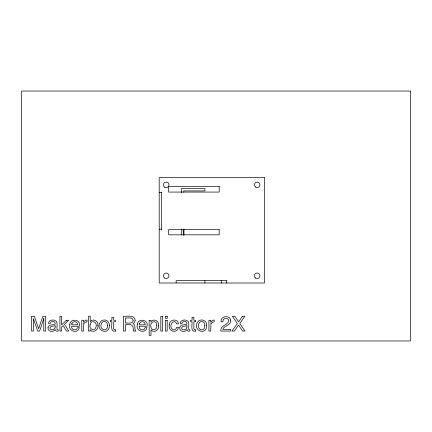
<?xml version="1.0" encoding="UTF-8"?>
<svg xmlns="http://www.w3.org/2000/svg" width="432" height="432" viewBox="0 0 432 432"><rect width="100%" height="100%" fill="white"/><g stroke="black" fill="none" stroke-linecap="round" stroke-linejoin="round"><path stroke-width="0.65" d="M183.816 235.111L183.816 229.127L183.816 235.224M159.197 192.451L161.541 192.451M159.197 229.187L161.541 229.187M226.606 280.654L176.143 280.654L176.143 282.998M226.514 280.654L226.514 282.998M221.238 280.654L221.238 282.998M204.914 280.654L204.914 282.998M183.816 192.267L183.816 190.922L204.914 190.922L204.914 188.579L181.472 188.579L181.472 192.607M181.472 228.847L181.472 234.889M161.541 192.078L161.541 229.657M43.826 318.584L43.783 331.052L45.689 331.052L45.689 316.273L42.849 316.273L38.632 328.768L34.387 316.273L31.52 316.273L31.52 331.052L33.431 331.052L33.377 318.584L37.627 331.052L39.609 331.052L43.826 318.584M156.805 325.598C157.891 329.594 151.535 331.711 151 327.197C148.964 321.629 157.081 319.054 156.805 325.598M90.164 324.572C88.29 328.752 94.916 332.197 95.899 327.272C98.075 322.466 91.228 318.859 90.164 324.572M97.934 325.458C98.782 329.74 92.934 333.785 90.115 329.675L90.115 331.052L88.447 331.052L88.447 316.219L90.207 316.219L90.207 321.586C92.956 317.925 98.788 321.181 97.934 325.458M109.355 325.436C109.28 336.712 94.003 329.875 100.694 321.575A4.45 4.45 0 0 1 103.291 320.063C106.537 319.253 109.717 322.137 109.355 325.436M169.279 324.621C168.107 328.666 172.292 333.077 176.261 330.809A3.699 3.699 0 0 0 177.892 329.092L178.416 327.24L176.656 327.24C176.445 328.86 174.938 330.178 173.275 329.746A2.219 2.219 0 0 1 171.806 328.709C168.464 325.048 174.647 317.99 176.656 323.897L178.416 323.897C178.346 318.13 169.101 319.205 169.279 324.621M206.728 325.436C206.647 336.712 191.371 329.875 198.061 321.575A4.45 4.45 0 0 1 200.664 320.063C203.904 319.253 207.09 322.137 206.728 325.436M69.746 324.632C67.57 330.993 77.938 334.4 79.348 327.672L77.566 327.672C76.691 331.258 70.864 330.064 71.599 326.241L79.499 326.241C81.227 319.394 70.173 317.758 69.746 324.632M137.327 324.632C135.151 330.993 145.525 334.4 146.929 327.672L145.152 327.672C144.272 331.258 138.445 330.064 139.185 326.241L147.08 326.241C148.813 319.394 137.754 317.758 137.327 324.632M158.652 325.426C159.602 329.675 153.965 333.763 150.979 329.843L150.979 335.351L149.164 335.351L149.164 320.328L150.925 320.328L150.925 321.754C153.549 317.898 159.451 321.16 158.652 325.426M133.126 320.447C133.164 324.275 127.678 322.774 125.447 323.044L125.447 317.99C127.672 318.335 133.029 316.629 133.126 320.447M48.049 327.515C47.207 331.668 53.298 332.667 55.269 329.627L56.128 331.117L58.185 331.101L58.185 329.767L57.105 329.654C56.246 326.77 58.871 321.084 54.443 320.193C52.034 319.534 48.341 320.495 48.546 323.568L50.236 323.568C50.279 321.392 53.06 321.16 54.567 321.959L55.226 323.303L54.794 324.351C52.547 324.95 48.654 324.502 48.049 327.515M179.788 327.515C178.945 331.668 185.031 332.667 187.002 329.627L187.866 331.117L189.918 331.101L189.918 329.767L188.838 329.654C187.979 326.77 190.604 321.084 186.181 320.193C183.767 319.534 180.079 320.495 180.279 323.568L181.969 323.568C182.018 321.392 184.793 321.16 186.305 321.959L186.964 323.303L186.527 324.351C184.28 324.95 180.392 324.502 179.788 327.515M230.747 320.911C230.726 325.615 224.132 325.426 222.804 329.341L230.677 329.341L230.677 331.052L220.784 331.052C220.023 325.312 227.61 325.426 228.744 320.992C228.814 316.899 222.14 317.795 222.977 321.754L221.135 321.754C220.126 315.479 230.855 314.739 230.747 320.911M107.465 325.49C107.633 333.65 97.745 328.865 101.93 322.812A2.462 2.462 0 0 1 103.572 321.624C105.926 320.949 107.768 323.255 107.465 325.49M204.833 325.49C205 333.65 195.118 328.865 199.298 322.812A2.462 2.462 0 0 1 200.939 321.624C203.299 320.949 205.135 323.255 204.833 325.49M135.157 320.258L134.611 322.429L133.072 323.789C135.88 324.81 134.314 328.304 135.329 330.394L135.724 331.052L133.267 331.052C133.92 325.274 131.279 323.411 125.447 324.713L125.447 331.052L123.444 331.052L123.444 316.273C126.938 316.607 134.946 314.48 135.157 320.258M55.177 327.029C55.323 329.492 51.413 330.955 50.026 328.887C49.199 325.685 53.438 326.527 55.177 325.571L55.177 327.029M186.91 327.029C187.056 329.492 183.146 330.955 181.764 328.887C180.932 325.685 185.171 326.527 186.91 325.571L186.91 327.029M83.77 323.773L83.587 331.052L81.772 331.052L81.772 320.274L83.495 320.274L83.495 322.137L85.417 320.231L87.016 320.085L87.016 321.997L85.212 322.164L83.77 323.773M210.924 323.773L210.74 331.052L208.931 331.052L208.931 320.274L210.649 320.274L210.649 322.137L212.576 320.231L214.175 320.085L214.175 321.997L212.366 322.164L210.924 323.773M71.901 323.536L71.647 324.805L77.636 324.805C77.992 321.457 72.938 320.387 71.901 323.536M139.482 323.536L139.234 324.805L145.222 324.805C145.573 321.457 140.524 320.387 139.482 323.536M242.379 316.273L238.637 321.926L234.862 316.273L232.357 316.273L237.319 323.476L232.022 331.052L234.441 331.052L238.534 324.977L242.519 331.052L245.003 331.052L239.803 323.476L244.766 316.273L242.379 316.273M66.307 320.274L61.657 324.853L61.657 316.273L59.918 316.273L59.918 331.052L61.657 331.052L61.657 327.008L63.175 325.62L66.539 331.052L68.85 331.052L64.492 324.313L68.623 320.274L66.307 320.274M115.425 331.052C109.928 332.645 112.147 324.497 111.872 321.754L110.414 321.754L110.414 320.274L111.872 320.274L111.872 317.266L113.702 317.266L113.702 320.274L115.425 320.274L115.425 321.754L113.702 321.754L113.702 328.79L114.086 329.546L115.425 329.627L115.425 331.052M195.604 331.052C190.107 332.645 192.326 324.497 192.056 321.754L190.593 321.754L190.593 320.274L192.056 320.274L192.056 317.266L193.887 317.266L193.887 320.274L195.604 320.274L195.604 321.754L193.887 321.754L193.887 328.79L194.265 329.546L195.604 329.627L195.604 331.052M410.4 91.028L21.6 91.028L21.6 340.972L410.4 340.972L410.4 91.028M264.535 177.66L159.197 177.66L159.197 282.998L264.535 282.998L264.535 177.66M219.208 186.365L168.664 186.365L168.664 192.067L219.208 192.067L219.208 186.365M219.208 229.554L168.664 229.554L168.664 234.824L219.208 234.824L219.208 229.554M162.632 316.273L160.817 316.273L160.817 331.052L162.632 331.052L162.632 316.273M167.189 316.273L165.348 316.273L165.348 318.325L167.189 318.325L167.189 316.273M167.189 320.328L165.348 320.328L165.348 331.052L167.189 331.052L167.189 320.328M164.684 278.068A2.738 2.738 0 0 0 168.917 275.924A2.738 2.738 0 0 0 164.948 273.332A2.738 2.738 0 0 0 164.684 278.068M164.587 187.153A2.786 2.786 0 0 0 168.977 185.134A2.786 2.786 0 0 0 165.035 182.347A2.786 2.786 0 0 0 164.587 187.153M255.458 278.014A2.776 2.776 0 0 0 259.875 276.134A2.776 2.776 0 0 0 256.036 273.245A2.776 2.776 0 0 0 255.458 278.014M255.485 186.953A2.722 2.722 0 0 0 259.88 185.242A2.722 2.722 0 0 0 256.203 182.293A2.722 2.722 0 0 0 255.485 186.953"/></g></svg>
